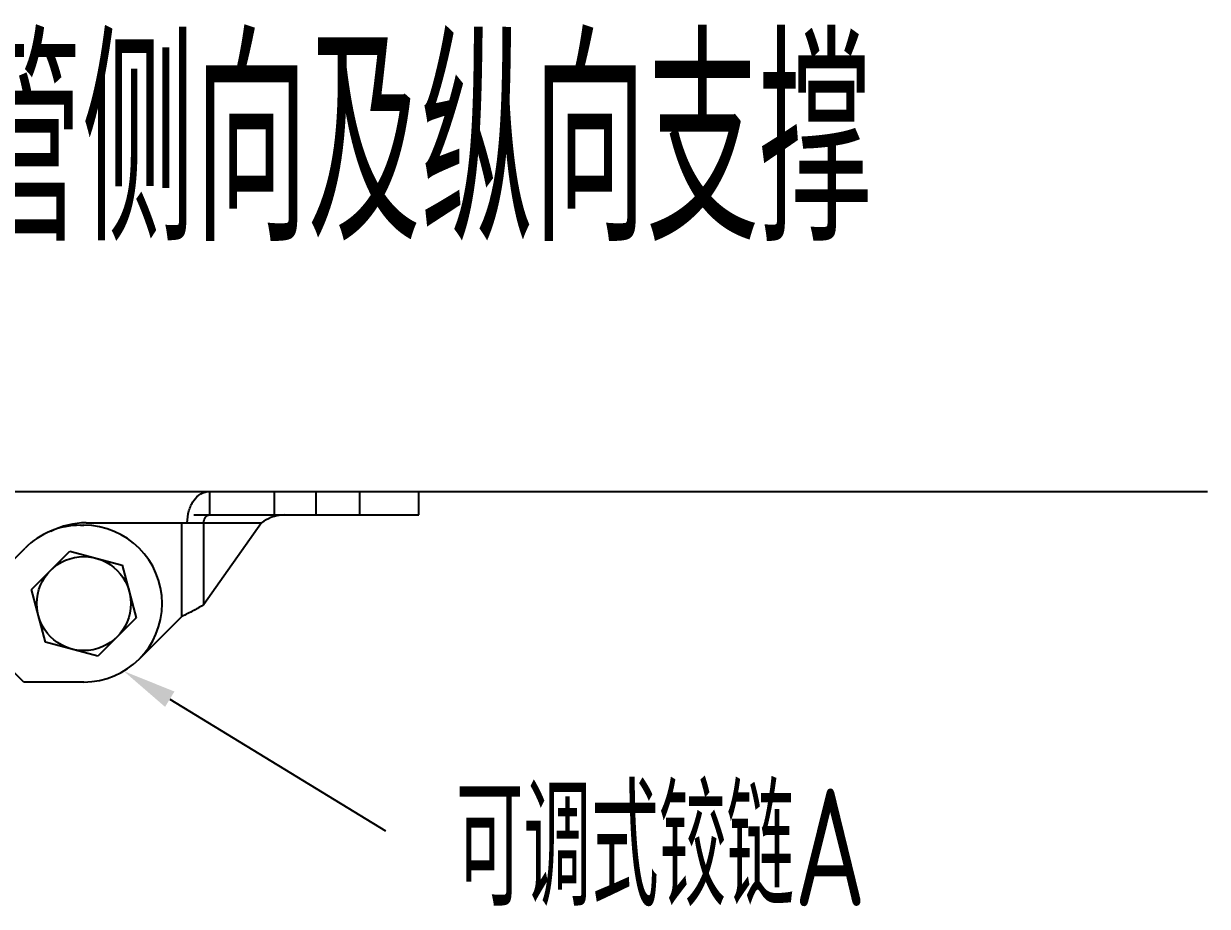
# Model space of a CAD drawing. Extents: x 4995099 to 5303443, y 4627657 to 4889583.
# Drawn here: x 5057095 to 5061483, y 4752939 to 4756209 of the extents above; entities that cross this region are included whole.
import ezdxf

# ---------------------------------------------------------------- set-up
doc = ezdxf.new("R2010")
doc.units = 0
doc.header["$LTSCALE"] = 1000
doc.header["$MEASUREMENT"] = 0
doc.layers.get('0').update_dxf_attribs({"color": 4, "linetype": 'CONTINUOUS'})
doc.layers.add('BZ', color=2, linetype='CONTINUOUS')
doc.styles.get("Standard").update_dxf_attribs({"font": 'GBENOR', "bigfont": 'GBCBIG'})

msp = doc.modelspace()

# ---------------------------------------------------------------- linework, layer by layer
at = {"linetype": 'Continuous'}
for p, q in [((5057783.4, 4754475.6), (5057783.4, 4754388.5)), ((5057783.4, 4754475.6), (5058559.2, 4754475.6)), ((5058023.5, 4754475.6), (5058023.5, 4754388.5)), ((5058177.5, 4754475.6), (5058177.5, 4754388.5)), ((5058341.4, 4754388.5), (5058341.4, 4754475.6)), ((5058559.2, 4754388.5), (5058559.2, 4754475.6)), ((5057305.1, 4754350.5), (5057317.7, 4754350.5)), ((5057326.7, 4754359.4), (5057976.8, 4754359.4)), ((5057680.7, 4754012.4), (5057680.7, 4754359.4)), ((5057725.3, 4754388.5), (5057783.4, 4754388.5)), ((5057976.8, 4754359.4), (5057762.9, 4754057)), ((5057762.9, 4754057), (5057762.9, 4754359.4)), ((5057783.4, 4754388.5), (5058559.2, 4754388.5)), ((5056640.1, 4753805.8), (5057099.7, 4754265.4)), ((5057123.4, 4754112.1), (5057265.7, 4754254.4)), ((5057265.7, 4754254.4), (5057460, 4754202.3)), ((5057460, 4754202.3), (5057512.1, 4754008)), ((5057175.5, 4753917.8), (5057123.4, 4754112.1)), ((5057094.8, 4753769.7), (5056849.4, 4754015.1)), ((5057512.1, 4754008), (5057369.8, 4753865.7)), ((5057680.7, 4754012.4), (5057523.1, 4753854.7)), ((5057369.8, 4753865.7), (5057175.5, 4753917.8)), ((5057317.7, 4753769.7), (5057094.8, 4753769.7))]:
    msp.add_line(p, q, dxfattribs=at)
msp.add_lwpolyline([(5057636.3, 4753706), (5058436.5, 4753218)])
msp.add_circle((5057317.7, 4754060.1), 174.2, dxfattribs=at)
for centre, start, end in [((5057305.1, 4754060.1), 90, 135), ((5057326.7, 4754069), 90, 117.0003), ((5057317.7, 4754060.1), 270, 90)]:
    msp.add_arc(centre, 290.4, start, end, dxfattribs=at)
for points, knots in [([(5057701.3, 4754359.4), (5057701.3, 4754374.4), (5057705.2, 4754403.4), (5057722.4, 4754441.5), (5057749.1, 4754468.5), (5057772.5, 4754475.6), (5057783.4, 4754475.6)], [0, 0, 0, 0, 0.287969, 0.555344, 0.790533, 1, 1, 1, 1]), ([(5057762.9, 4754359.4), (5057762.9, 4754366.6), (5057765.6, 4754379.8), (5057777.8, 4754388.5), (5057783.4, 4754388.5)], [0, 0, 0, 0, 0.55976, 1, 1, 1, 1]), ([(5058024.8, 4754383.4), (5058020.2, 4754382.1), (5058003.2, 4754376.3), (5057987.4, 4754367.2), (5057976.8, 4754359.4)], [0, 0, 0, 0, 0.265236, 1, 1, 1, 1]), ([(5057762.9, 4754057), (5057750.9, 4754048.7), (5057723.6, 4754033.3), (5057695.6, 4754019.6), (5057680.7, 4754012.4)], [0, 0, 0, 0, 0.468219, 1, 1, 1, 1])]:
    msp.add_open_spline(points, degree=3, knots=knots, dxfattribs=at)
msp.add_open_spline([(5058060.3, 4754388.5), (5058048.4, 4754388.5), (5058036.3, 4754386.7), (5058024.8, 4754383.4)], degree=3, dxfattribs=at)
msp.add_solid([(5057619, 4753677.5), (5057465.6, 4753810.1), (5057653.7, 4753734.4)])
at = {"layer": 'BZ'}
msp.add_line((5048652.4, 4754475.6), (5061482.9, 4754475.6), dxfattribs=at)

# ---------------------------------------------------------------- texts
at = {"color": 7, "width": 0.8}
msp.add_text('水管侧向及纵向支撑', height=726, dxfattribs=at).set_placement((5056475.3, 4755403.8))
at = {"width": 0.8}
msp.add_text('可调式铰链A', height=435.6, dxfattribs=at).set_placement((5058696.6, 4752939.7))

doc.saveas('drawing.dxf')
